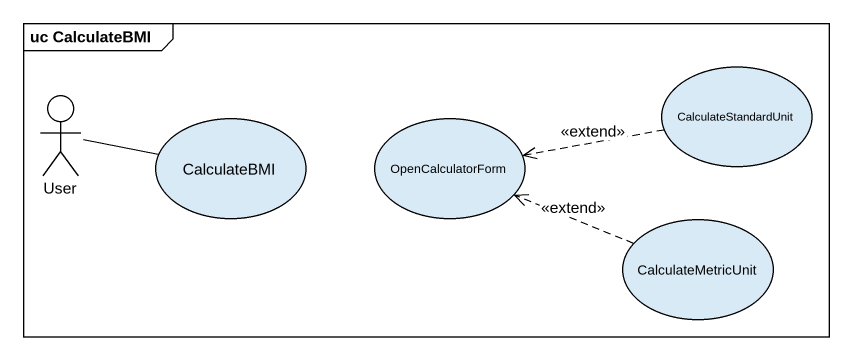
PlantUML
@startuml
mainframe uc CalculateBMI
actor User
usecase CalculateBMI
usecase OpenCalculatorForm
usecase CalculateStandardUnit
usecase CalculateMetricUnit
User -right- CalculateBMI
CalculateStandardUnit .left.> OpenCalculatorForm : <<extend>>
CalculateMetricUnit .left.> OpenCalculatorForm : <<extend>>
@enduml
